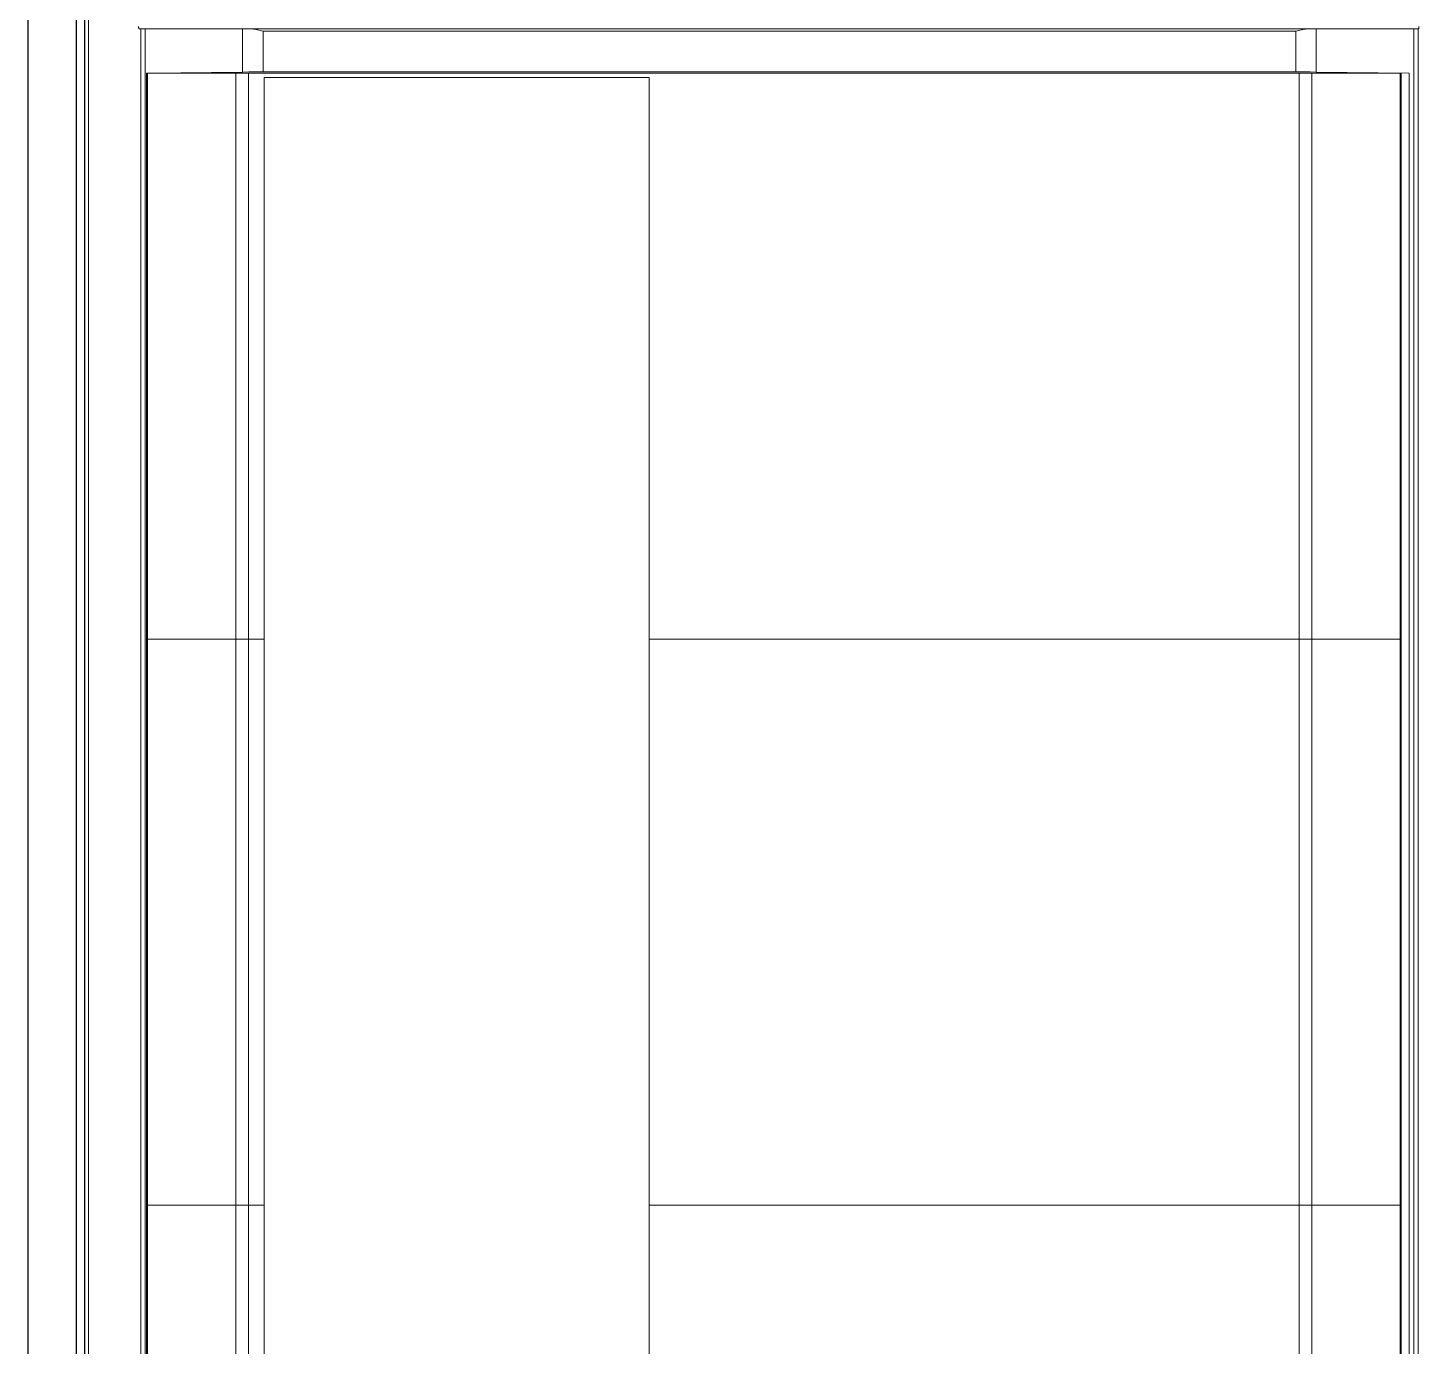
# Model space of a CAD drawing. Header units: millimetres. Extents: x 37984 to 70752, y 14140 to 37584.
# Drawn here: x 45176 to 45298.9, y 19524.9 to 19641.3 of the extents above; entities that cross this region are included whole.
import ezdxf

# ---------------------------------------------------------------- set-up
doc = ezdxf.new("R2010")
doc.units = ezdxf.units.MM
doc.set_wipeout_variables(frame=1)
doc.layers.add('! NO PLOT !', color=7, linetype='Continuous', true_color=0xff75dd, plot=False)
doc.layers.add('000-PI-Oprema', color=30, linetype='Continuous', lineweight=5)
doc.layers.add('000-SI-Oprema', color=30, linetype='Continuous', lineweight=5)
doc.layers.add('000-PI-ORMAR', color=2, linetype='Continuous')

# ---------------------------------------------------------------- blocks, each defined once
blk = doc.blocks.new('6SL3220-3YE3X-1XXX')
blk.add_wipeout([(0, 31.9), (0, 165.4), (35.74, 165.4), (34.64, 166.78), (33.18, 167.6), (31.4, 167.91), (-3.6, 167.91), (-3.6, 169.1), (-3.53, 170.1), (-3.38, 170.1), (-3.38, 171.1), (-3.5, 171.1), (-3.5, 606.71), (2.92, 606.71), (2.92, 618.6), (26.16, 618.6), (26.6, 623.52), (27.58, 624.49), (28.9, 624.9), (163.9, 624.9), (165.22, 624.49), (166.2, 623.52), (166.64, 618.6), (189.88, 618.6), (189.88, 606.71), (196.5, 606.7), (196.5, 474.4), (194.75, 474.4), (194.5, 434.4), (196.5, 434.4), (196.5, 171.1), (196.18, 171.1), (196.18, 170.1), (196.33, 170.1), (196.4, 169.1), (196.4, 167.91), (161.4, 167.91), (159.72, 167.62), (158.17, 166.74), (157.06, 165.4), (193, 165.4), (193, 35.9), (192.76, 34.29), (192.04, 32.94), (191.99, 32.98), (190.9, 31.83), (189.54, 31.15), (188, 30.9), (148.9, 30.9), (148.9, 29.9), (147.75, 29.69), (146.78, 29.02), (146.12, 28.05), (145.9, 26.9), (145.9, 12.9), (146.12, 11.74), (146.78, 10.78), (147.73, 10.14), (148.9, 9.9), (150.07, 9.66), (151.02, 9.02), (151.69, 8.04), (151.9, 6.9), (151.9, 5.1), (151.64, 3.84), (150.92, 2.84), (149.8, 2.2), (146.1, 1.1), (142.4, 0), (141.5, -0.1), (136.4, -0.1), (135.5, 0), (128.1, 2.2), (126.98, 2.83), (126.27, 3.9), (126, 5.1), (126, 6.9), (126.23, 8.05), (126.88, 9.02), (127.88, 9.67), (130.13, 10.13), (131.12, 10.78), (131.77, 11.73), (132, 12.9), (132, 26.9), (131.76, 28.05), (131.12, 29.02), (130.13, 29.68), (129, 29.9), (129, 30.9), (57.3, 30.9), (57.3, 29.9), (56.17, 29.68), (55.18, 29.02), (54.56, 28.04), (54.3, 26.9), (54.3, 12.9), (54.54, 11.72), (55.18, 10.78), (56.19, 10.11), (57.3, 9.9), (58.5, 9.65), (59.42, 9.02), (60.05, 8.05), (60.3, 6.9), (60.3, 5.1), (60.06, 3.82), (59.27, 2.78), (58.2, 2.2), (54.5, 1.1), (50.8, 0), (49.9, -0.1), (44.8, -0.1), (43.9, 0), (40.2, 1.1), (36.5, 2.2), (35.4, 2.83), (34.66, 3.82), (34.4, 5.06), (34.4, 6.9), (34.62, 8.03), (35.28, 9.02), (36.29, 9.68), (37.4, 9.9), (38.55, 10.11), (39.52, 10.78), (40.17, 11.76), (40.4, 12.9), (40.4, 26.9), (40.17, 28.06), (39.52, 29.02), (38.55, 29.69), (37.4, 29.9), (37.4, 30.9), (3, 30.9), (1.42, 31.15)]).dxf.layer = '000-PI-Oprema'
at = {"layer": '000-PI-Oprema', "ltscale": 0.25}
for p, q in [((-3.5, 171.1), (-3.5, 606.7)), ((0.93, 514.9), (113.95, 514.9)), ((1.1, 177.57), (1.1, 514.9)), ((1.5, 177.64), (1.5, 514.9)), ((10.1, 511.09), (10.1, 514.9)), ((10.94, 514.9), (10.82, 514.9)), ((11.05, 514.88), (10.94, 514.9)), ((11.17, 514.87), (11.05, 514.88)), ((11.29, 514.84), (11.17, 514.87)), ((11.42, 514.82), (11.29, 514.84)), ((11.54, 514.79), (11.42, 514.82)), ((11.66, 514.76), (11.54, 514.79)), ((11.78, 514.73), (11.66, 514.76)), ((11.9, 514.7), (11.78, 514.73)), ((11.9, 514.7), (103.1, 514.7)), ((11.9, 511.1), (11.9, 514.7)), ((103.1, 514.7), (103.22, 514.73)), ((103.1, 511.1), (103.1, 514.7)), ((103.22, 514.73), (103.34, 514.76)), ((103.34, 514.76), (103.46, 514.79)), ((103.46, 514.79), (103.58, 514.82)), ((103.58, 514.82), (103.71, 514.84)), ((103.71, 514.84), (103.83, 514.87)), ((103.83, 514.87), (103.95, 514.88)), ((103.95, 514.88), (104.06, 514.9)), ((104.06, 514.9), (104.18, 514.9)), ((104.9, 511.09), (104.9, 514.9)), ((113.5, 209.5), (113.5, 514.9)), ((113.9, 209.5), (113.9, 514.9)), ((1.62, 511), (112.38, 511)), ((1.62, 211), (1.62, 511)), ((1.7, 211), (1.7, 511)), ((10.1, 511.09), (1.91, 511)), ((9.5, 211), (9.5, 511)), ((10.61, 211), (10.61, 511)), ((11.9, 511.1), (103.1, 511.1)), ((12, 510.6), (46, 510.6)), ((12, 211.6), (12, 510.6)), ((46, 211.6), (46, 510.6)), ((103.39, 211), (103.39, 511)), ((104.5, 211), (104.5, 511)), ((113.09, 511), (104.9, 511.09)), ((112.3, 211), (112.3, 511)), ((112.38, 211), (112.38, 511)), ((113.09, 211), (113.09, 511)), ((1.62, 461), (12, 461)), ((46, 461), (103.39, 461)), ((46, 461), (103.39, 461)), ((103.39, 461), (104.5, 461)), ((103.39, 461), (104.5, 461)), ((104.5, 461), (112.3, 461)), ((104.5, 461), (112.3, 461)), ((112.3, 461), (112.38, 461)), ((112.3, 461), (112.38, 461)), ((1.62, 411), (12, 411)), ((46, 411), (103.39, 411)), ((46, 411), (103.39, 411)), ((103.39, 411), (104.5, 411)), ((103.39, 411), (104.5, 411)), ((104.5, 411), (112.3, 411)), ((104.5, 411), (112.3, 411)), ((112.3, 411), (112.38, 411)), ((112.3, 411), (112.38, 411))]:
    blk.add_line(p, q, dxfattribs=at)
for points in [[(0.92, 515.1), (0.92, 515.06), (0.92, 515.02), (0.93, 514.99), (0.93, 514.96), (0.93, 514.93), (0.93, 514.92), (0.93, 514.9), (0.93, 514.9)], [(113.95, 514.9), (113.95, 514.9), (113.95, 514.92), (113.95, 514.93), (113.95, 514.96), (113.95, 514.99), (113.95, 515.02), (113.95, 515.06), (113.95, 515.1)], [(11.9, 511.1), (11.26, 511.1), (10.65, 511.1), (10.1, 511.09)], [(104.9, 511.09), (104.35, 511.1), (103.74, 511.1), (103.1, 511.1)]]:
    blk.add_lwpolyline(points, dxfattribs=at)
blk = doc.blocks.new('SINAMICS_FSD_1mm')
at = {"layer": '000-SI-Oprema'}
blk.add_blockref('6SL3220-3YE3X-1XXX', (69205.2, 54000.1), dxfattribs=at)
blk = doc.blocks.new('8606.000_montažna')
at = {"layer": '000-PI-ORMAR'}
blk.add_line((50683.39, 38449.42), (50683.39, 36559.42), dxfattribs=at)
blk = doc.blocks.new('poveznica montaznih ploca 2100mm')
at = {"layer": '! NO PLOT !'}
for p, q in [((59570.54, 55742.17), (59570.54, 53847.74)), ((59565.54, 55740.77), (59565.54, 53837.74))]:
    blk.add_line(p, q, dxfattribs=at)

msp = doc.modelspace()

# ---------------------------------------------------------------- block references
at = {"layer": '000-PI-Oprema'}
msp.add_blockref('8606.000_montažna', (-5503.15, -17740.014), dxfattribs=at)

# ---------------------------------------------------------------- next in the draw order: block references
at = {"layer": '000-SI-Oprema'}
msp.add_blockref('SINAMICS_FSD_1mm', (-24020.368, -34873.746), dxfattribs=at)

# ---------------------------------------------------------------- next in the draw order: block references
at = {"layer": '! NO PLOT !'}
msp.add_blockref('poveznica montaznih ploca 2100mm', (-14389.567, -35031.862), dxfattribs=at)

doc.saveas('drawing.dxf')
